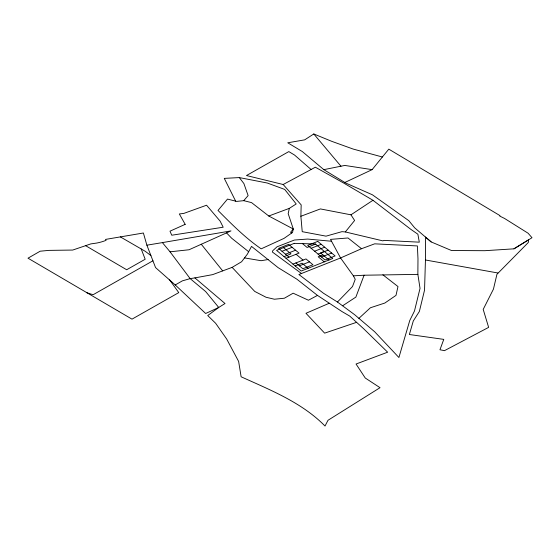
<?xml version="1.0" encoding="UTF-8"?>
<svg xmlns="http://www.w3.org/2000/svg" width="560" height="560" viewBox="0 0 560 560"><rect width="100%" height="100%" fill="white"/><g stroke="black" fill="none" stroke-linecap="round" stroke-linejoin="round"><path stroke-width="0.84" d="M417.865 274.379L417.977 258.832L417.389 245.938L374.668 243.831L361.529 248.717L340.571 257.964L298.907 274.533L323.442 293.216L337.456 302.022L354.627 314.692L374.689 331.779L398.909 357.504L409.766 320.495L414.47 311.024L420.035 288.379L417.865 274.379L364.091 275.219L353.367 275.835L340.571 257.964L330.519 239.393L348.012 237.972L361.529 248.717M283.171 184.506L315.364 167.209L343.973 183.218L372.96 200.277L410.865 229.362L417.879 234.213L419.307 242.172L384.02 240.387L382.858 240.87L345.324 231.945L341.957 231.658L326.032 236.152L302.225 231.672L300.874 216.265L301.182 204.897L283.171 184.506L246.477 175.539L288.813 151.592L294.567 155.057L311.101 169.505M431.172 241.927L425.439 237.027L425.453 259.987L424.543 290.101L419.377 311.437L413.294 320.957L409.367 334.509L443.772 339.381L439.957 349.755L444.472 350.665L488.635 327.376L483.196 309.393L493.444 289.128L496.937 274.288L528.297 242.515L528.612 239.792L513.947 248.836L484.834 250.698L451.5 250.523L431.172 241.927L414.652 227.808L408.842 220.703L372.386 194.782L345.737 183.036L323.82 169.652L302.246 151.508L287.756 142.786L304.675 139.853L313.796 133.966L331.807 141.358L353.164 149.058L382.368 157.003L388.801 149.149L499.926 215.586L499.737 216.076L504.532 218.442L528.115 233.24L532 237.72L513.947 248.836M235.655 201.152L224.28 178.381L239.295 177.583L267.337 183.029L284.704 189.427L296.198 203.952L289.331 208.362L288.183 213.675L293.293 228.998L292.544 232.428L284.053 238.371L261.184 248.836C245.308 237.916 231.574 224.084 218.015 210.441L227.507 199.073L236.642 201.411L243.733 200.662L251.538 202.608L268.772 216.013L293.293 228.998L290.57 232.274L291.774 232.967M364.091 275.219L355.873 297.094L342.706 305.732M345.058 182.378L372.127 169.638L382.368 157.003M345.324 231.945L354.606 220.486L350.959 214.823L320.397 208.929L300.874 216.265M243.733 200.662L248.122 195.587L243.88 183.526L239.295 177.583M337.456 302.022L352.499 286.545L355.229 279.293L353.367 275.835M358.876 318.381L370.405 307.762L384.832 303.044L395.997 295.386L397.985 286.552L382.893 274.82M350.959 214.823L372.96 200.277M194.901 277.886L212.674 274.624L232.127 267.372L241.612 261.744L247.359 254.163L251.524 246.393L278.138 267.652L296.926 279.216L317.478 295.407L342.013 311.577L349.776 316.113L363.804 328.888L387.653 352.198L356.048 364.021L365.253 378.014L380.023 387.688L328.006 420.28L325.01 426.034C301.966 402.57 270.571 390.131 241.122 376.782L238.63 361.417L226.688 339.045L215.656 323.295L207.732 315.539L218.736 307.454L225.015 303.52L194.901 277.886L190.162 278.628L182.371 280.861L175.238 284.949L155.561 267.589L146.881 245.182L143.388 233.002L105.497 239.414L106.099 240.296L105.434 240.576A36.61 21.133 0 0 1 96.6 243.075L90.832 243.894L72.716 250.054L48.881 250.383L40.159 251.209L28 258.188L131.999 319.144L178.766 292.614L169.281 279.412M152.929 260.792L93.1 294.728L86.716 292.684M317.478 295.407L308.427 300.23L293.146 293.195L284.368 298.221L274.393 299.222L266.063 297.262L254.744 291.431L232.127 267.372M162.386 242.606L230.972 230.902L189.056 249.753L170.044 251.811L162.386 242.606L146.881 245.182M329.245 303.247L305.977 313.299L324.632 333.144L356.524 322.35M282.023 251.293L292.11 247.289M285.495 254.205L295.582 250.201M284.046 256.627L290.962 253.876L283.507 247.625M315.581 244.09L307.097 247.464L302.498 243.607M286.027 258.286L299.047 253.106L288.638 244.377L278.558 248.388L288.967 257.117M311.15 248.297L321.23 244.293M314.622 251.209L324.702 247.198M324.345 251.433L320.565 252.938L328.979 259.994M292.971 264.11L305.991 258.93L312.935 264.747L302.855 268.758L295.911 262.934M318.094 254.121L328.174 250.11M295.155 265.937L302.071 263.186L308.147 268.282M322.91 254.905L318.206 256.774L324.275 261.863M299.383 265.846L309.463 261.842M321.559 257.026L331.646 253.022M268.772 216.013L289.331 208.362M323.82 169.652L344.785 165.438L372.127 169.638M268.149 259.525L261.086 260.715L244.531 257.908M331.52 241.248L307.706 239.071L294.441 240.016L277.032 246.806L272.727 250.74L272.377 252.028L301.469 273.504M497.931 272.993L425.453 259.987M120.365 236.901L145.201 251.279L150.899 255.556M85.512 245.616L126.665 269.745L145.18 259.245L141.183 248.92M248.668 251.72L231.665 238.231L226.548 232.89M296.107 254.282L303.051 260.099M175.238 284.949L205.66 313.502L218.736 307.454L205.646 291.55L190.162 278.628L170.044 251.811M313.796 133.966L340.963 166.229M201.243 244.216L222.691 270.893M185.185 224.343L170.009 231.168L171.731 235.228L223.188 227.22L220.164 221.172L206.57 205.212L183.911 213.374L179.34 213.969L185.185 224.343M294.238 243.355L276.584 250.376L301.224 271.033L332.759 258.489L315.476 243.999L294.238 243.355M317.758 241.381L307.678 245.385L325.031 259.938L335.118 255.934L317.758 241.381"/></g></svg>
